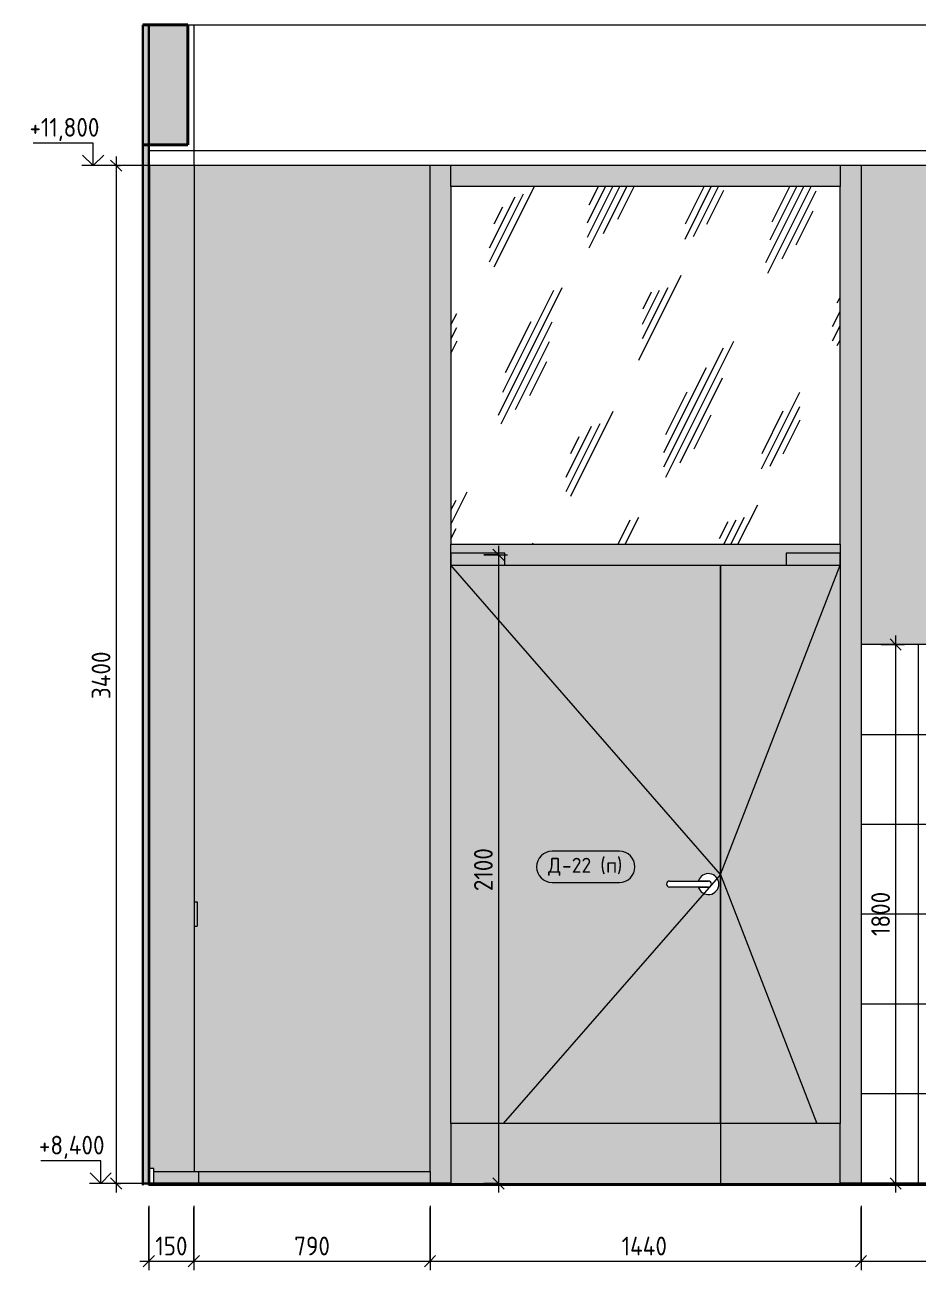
# Model space of a CAD drawing. Header units: millimetres. Extents: x 10406 to 76706, y -2377 to 12445.
# Drawn here: x 26754 to 29736, y 8111 to 12270 of the extents above; entities that cross this region are included whole.
import ezdxf

# ---------------------------------------------------------------- set-up
doc = ezdxf.new("R2010")
doc.units = ezdxf.units.MM
for name, color, linetype, lineweight in [('A-ANNO-DIMS', 7, 'Continuous', 9), ('A-ANNO-DIMS-25', 7, 'Continuous', 9), ('A-CLNG', 7, 'Continuous', 9), ('A-DETL', 7, 'Continuous', 9), ('A-DOOR', 7, 'Continuous', 9), ('A-DOOR-IDEN', 7, 'Continuous', 9), ('A-FLOR', 7, 'Continuous', 9), ('A-GENM', 7, 'Continuous', 9), ('A-GLAZ-CURT', 7, 'Continuous', 9), ('A-GLAZ-CWMG', 7, 'Continuous', 9), ('A-WALL-PATT', 7, 'Continuous', 9), ('G-ANNO-DIMS', 7, 'Continuous', 9), ('G-ANNO-DIMS-1', 7, 'Continuous', 20), ('I-WALL', 7, 'Continuous', 9), ('S-COLS', 7, 'Continuous', 9), ('Электрические приборы', 7, 'Continuous', 9)]:
    doc.layers.add(name, color=color, linetype=linetype, lineweight=lineweight)
for name, color, linetype, lineweight, true_color in [('A-DETL-GENF-1', 7, 'Continuous', 9, 0xffffff), ('A-FLOR-1', 7, 'Continuous', 9, 0x787878), ('A-FLOR-FNSH-1', 7, 'Continuous', 40, 0x3c3c3c), ('A-FLOR-FNSH-2', 7, 'Continuous', 30, 0x3c3c3c), ('A-WALL-4', 7, 'Continuous', 30, 0x3c3c3c), ('A-WALL-FNSH-3', 7, 'Continuous', 30, 0x3c3c3c), ('I-WALL-1', 7, 'Continuous', 9, 0x787878)]:
    doc.layers.add(name, color=color, linetype=linetype, lineweight=lineweight, true_color=true_color)
doc.styles.add('GOST Common_1', font='GOST_Common.ttf', dxfattribs={"height": 50})
doc.styles.add('ISOCPEUR_2', font='isocpeur.ttf', dxfattribs={"width": 0.9, "height": 62.5})
doc.dimstyles.new('ISO-2_5_0_9К_БОЛЬШОЙ_1', dxfattribs={"dimscale": 304.8, "dimtxt": 62.248823, "dimasz": 0.123031, "dimexe": 0.098425, "dimexo": 0.246063, "dimgap": 0, "dimtad": 1, "dimdec": 0, "dimrnd": 10, "dimzin": 0, "dimdsep": 46, "dimtxsty": 'ISOCPEUR_2', "dimblk1": 'OBLIQUE', "dimblk2": 'OBLIQUE', "dimsah": 1, "dimcen": 0.09, "dimdle": 0.098425, "dimazin": 0, "dimtfac": 1, "dimtdec": 4, "dimtix": 1, "dimtmove": 0, "dimatfit": 3, "dimfxl": 1, "dimtvp": 1, "dimtolj": 1, "dimtzin": 0, "dimarcsym": 2})
pattern_1 = [(0, (37082.631, 0), (30.48, 7.62), [2.515, -20.345, 2.515, -20.345, -121.92]), (0, (37082.631, 0), (30.48, 7.62), [-45.72, 2.515, -43.205, 2.515, -20.345, -53.34]), (0, (37082.631, 0), (30.48, 7.62), [-114.3, 2.515, -12.725, 2.515, -35.585]), (120, (37094.061, 3.81), (-21.8391136, 22.5864543), [2.515, -20.345, 2.515, -20.345, -121.92]), (120, (37094.061, 3.81), (-21.8391136, 22.5864543), [-45.72, 2.515, -43.205, 2.515, -20.345, -53.34]), (120, (37094.061, 3.81), (-21.8391136, 22.5864543), [-114.3, 2.515, -12.725, 2.515, -35.585]), (240, (37097.871, 19.05), (-8.6408864, -30.2064543), [2.515, -20.345, 2.515, -20.345, -121.92]), (240, (37097.871, 19.05), (-8.6408864, -30.2064543), [-45.72, 2.515, -43.205, 2.515, -20.345, -53.34]), (240, (37097.871, 19.05), (-8.6408864, -30.2064543), [-114.3, 2.515, -12.725, 2.515, -35.585])]

# ---------------------------------------------------------------- blocks, each defined once
blk = doc.blocks.new('BSC_Колонна _Прямоугольная - 600х600-20441433-Развертка 3_02-1')
at = {"layer": 'S-COLS'}
blk.add_hatch(color=256, dxfattribs=at).paths.add_polyline_path([(12630.8, 8394.6), (12631, 8394.6), (12630.8, 8395), (12630, 8395), (12630, 8394.6)])
blk = doc.blocks.new('Плинтус - Плинтус темный _ст_школа_-32862318-Развертка 3_02-1')
at = {"layer": 'A-GENM'}
h = blk.add_hatch(color=256, dxfattribs=at)
h.paths.add_polyline_path([(12646, 8394.6), (12796.5, 8394.6), (12796.3, 8395), (12646, 8395)])
h.paths.add_polyline_path([(12760, 8400), (12796.5, 8400), (12796.3, 8440), (12646, 8440), (12646, 8400)])
for p, q in [((12646, 8440), (12796.5, 8440)), ((12796.5, 8400), (12796.5, 8440)), ((12631, 8394.6), (12631, 8395)), ((12646, 8395), (12646, 8394.6)), ((12796.5, 8394.6), (12796.5, 8395))]:
    blk.add_line(p, q, dxfattribs=at)
blk = doc.blocks.new('Плинтус - Плинтус темный _ст_школа_-32859021-Развертка 3_02-1')
at = {"layer": 'A-GENM'}
blk.add_line((12806, 8395), (12806, 8394.6), dxfattribs=at)
blk = doc.blocks.new('Плинтус - Плинтус темный _ст_школа_-32861806-Развертка 3_02-1')
at = {"layer": 'A-GENM'}
for p, q in [((12646, 8450), (12631, 8450)), ((12631, 8450), (12631, 8400)), ((12646, 8400), (12646, 8450)), ((12631, 8400), (12646, 8400))]:
    blk.add_line(p, q, dxfattribs=at)
blk = doc.blocks.new('Плинтус - Плинтус темный _ст_школа_-32862319-Развертка 3_02-1')
at = {"layer": 'A-GENM'}
h = blk.add_hatch(color=256, dxfattribs=at)
h.paths.add_polyline_path([(13373.5, 8394.6), (13569.3, 8394.6), (13569.3, 8395), (12806, 8395), (12806, 8394.6)])
h.paths.add_polyline_path([(12806, 8400), (13569.3, 8400), (13569.3, 8440), (12796.5, 8440), (12796.5, 8400)])
for p, q in [((12796.5, 8440), (13569.3, 8440)), ((13569.3, 8440), (13569.3, 8400)), ((13569.3, 8395), (13569.3, 8394.6))]:
    blk.add_line(p, q, dxfattribs=at)
blk = doc.blocks.new('Switch1 - Svitch х2-27451159-Развертка 3_02-1')
at = {"layer": 'Электрические приборы'}
blk.add_hatch(color=256, dxfattribs=at).paths.add_polyline_path([(12790.8, 9259), (12790.8, 9341), (12781, 9341), (12781, 9259)])
for p, q in [((12781, 9341), (12790.8, 9341)), ((12790.8, 9341), (12790.8, 9259)), ((12781, 9259), (12790.8, 9259))]:
    blk.add_line(p, q, dxfattribs=at)
blk = doc.blocks.new('Прямоугольный импост - 50 x 70 мм-31927764-Развертка 3_02-1')
at = {"layer": 'A-GLAZ-CWMG'}
blk.add_hatch(color=256, dxfattribs=at).paths.add_polyline_path([(14939.3, 8400), (15009.3, 8400), (15009.3, 10500), (14939.3, 10500), (14939.3, 8450)])
blk.add_line((14939.3, 10500), (14939.3, 8600), dxfattribs=at)
blk = doc.blocks.new('Дверь_Витражная_остекление_ - ДВН_ДАО_Главный вход_1200 в свету Д-22 _п_-31928779-Развертка 3_02-1')
at = {"layer": 'A-DOOR'}
h = blk.add_hatch(color=256, dxfattribs=at)
h.paths.add_polyline_path([(14519.3, 8600), (14539.3, 8600), (14539.3, 10465), (13639.3, 10465), (13639.3, 8600), (14137.4, 8600)])
h.paths.add_polyline_path([(14499.8, 9365), (14490.8, 9366), (14482.4, 9369.3), (14475.1, 9374.7), (14469.4, 9381.7), (14465.7, 9390), (14368.3, 9390.1), (14366.2, 9390.5), (14364.1, 9391.5), (14361.6, 9393.7), (14360.4, 9395.5), (14359.6, 9397.4), (14359.4, 9400.7), (14359.6, 9402.6), (14361, 9405.4), (14362.4, 9407.2), (14364.8, 9408.9), (14366.7, 9409.7), (14371, 9410), (14465.7, 9410), (14469.4, 9418.3), (14475.1, 9425.3), (14482.4, 9430.7), (14490.8, 9434), (14499.8, 9435), (14508.8, 9433.7), (14517.1, 9430.1), (14524.2, 9424.6), (14529.7, 9417.3), (14533.1, 9409), (14534.3, 9400), (14533.1, 9391), (14529.7, 9382.7), (14524.2, 9375.4), (14517.1, 9369.9), (14508.8, 9366.3), (14501.9, 9365.3)])
blk.add_hatch(color=256, dxfattribs=at).paths.add_polyline_path([(14901.2, 8600), (14939.3, 8600), (14939.3, 10465), (14539.3, 10465), (14539.3, 8600)])
for p, q in [((13639.3, 10505), (13639.3, 10465)), ((13819.3, 10505), (13639.3, 10505)), ((13819.3, 10465), (13819.3, 10505)), ((14759.3, 10505), (14759.3, 10465)), ((14939.3, 10505), (14759.3, 10505)), ((14939.3, 10465), (14939.3, 10505)), ((13639.3, 10465), (13819.3, 10465)), ((14539.3, 8600), (14539.3, 10465)), ((14539.3, 10465), (14539.3, 8600)), ((14759.3, 10465), (14939.3, 10465)), ((14369.3, 9410), (14499.3, 9410)), ((14499.3, 9410), (14465.7, 9410)), ((14499.3, 9390), (14369.3, 9390)), ((14465.7, 9390), (14499.3, 9390))]:
    blk.add_line(p, q, dxfattribs=at)
for centre, radius, start, end in [((14369.3, 9400), 10, 90, 270), ((14499.3, 9400), 35, 0, 163.3985), ((14499.3, 9400), 10, 270, 90), ((14499.3, 9400), 10, 270, 90), ((14499.3, 9400), 35, 196.6015, 0)]:
    blk.add_arc(centre, radius, start, end, dxfattribs=at)
blk = doc.blocks.new('Прямоугольный импост - 50 x 70 мм-31928777-Развертка 3_02-1')
at = {"layer": 'A-GLAZ-CWMG'}
blk.add_hatch(color=256, dxfattribs=at).paths.add_polyline_path([(14939.3, 11730), (14939.3, 11800), (13639.3, 11800), (13639.3, 11730), (14845.5, 11730)])
for p, q in [((13639.3, 11730), (13639.3, 11800)), ((14939.3, 11800), (14939.3, 11730))]:
    blk.add_line(p, q, dxfattribs=at)
blk = doc.blocks.new('Системная панель - Стекло - 40мм-32261946-Развертка 3_02-1')
at = {"layer": 'A-GLAZ-CURT'}
h = blk.add_hatch(dxfattribs=at)
h.set_pattern_fill('FP_11', color=256, style=0, pattern_type=2)
h.set_pattern_definition([(63.435, (22607.3, 31.75), (-255.583, 766.747), [317.5, -190.5, 317.5, -190.5, -403.903]), (63.435, (22607.3, 31.75), (-255.583, 766.747), [-1016, 127, -276.903]), (63.435, (22591.4, 47.6), (-255.583, 766.747), [254, -317.5, 190.5, -190.5, -467.403]), (63.435, (22591.4, 47.6), (-255.583, 766.747), [-952.5, 222.25, -245.153]), (63.435, (22591.4, 95.25), (-255.583, 766.747), [190.5, -381, 127, -190.5, -530.903]), (63.435, (22591.4, 95.25), (-255.583, 766.747), [-889, 285.75, -245.153]), (63.435, (22639.03, 47.6), (-255.583, 766.747), [190.5, -381, 158.75, -6404.65]), (63.435, (22686.66, 95.25), (-255.583, 766.747), [95.25, -476.25, 63.5, -6499.9]), (63.435, (22607.3, 174.6), (-255.583, 766.747), [63.5, -476.25, 63.5, -254, -562.653]), (63.435, (22607.3, 174.6), (-255.583, 766.747), [-857.25, 158.75, -403.903]), (63.435, (22893.03, 127), (-255.583, 766.747), [317.5, -476.25, 381, -251.503]), (63.435, (22893.03, 79.4), (-255.583, 766.747), [444.5, -317.5, 476.25, -188.003]), (63.435, (22924.8, 95.25), (-255.583, 766.747), [508, -254, 381, -276.903]), (63.435, (22972.4, 142.9), (-255.583, 766.747), [317.5, -444.5, 254, -403.903]), (63.435, (22924.8, 238.1), (-255.583, 766.747), [158.75, -635, 190.5, -435.653]), (63.435, (23020.03, 190.5), (-255.583, 766.747), [127, -635, 127, -530.903])])
h.paths.add_polyline_path([(14539.3, 10535), (14939.3, 10535), (14939.3, 11730), (13639.3, 11730), (13639.3, 10535), (14137.4, 10535)])
for p, q in [((14939.3, 11730), (13639.3, 11730)), ((13639.3, 11730), (13639.3, 10535)), ((14939.3, 10535), (14939.3, 11730)), ((13639.3, 10535), (14939.3, 10535))]:
    blk.add_line(p, q, dxfattribs=at)
blk = doc.blocks.new('Прямоугольный импост - 50 x 70 мм-31701779-Развертка 3_02-1')
at = {"layer": 'A-GLAZ-CWMG'}
blk.add_hatch(color=256, dxfattribs=at).paths.add_polyline_path([(13569.3, 8400), (13639.3, 8400), (13639.3, 10500), (13569.3, 10500), (13569.3, 8440)])
blk.add_line((13639.3, 8600), (13639.3, 10500), dxfattribs=at)
blk = doc.blocks.new('Прямоугольный импост - 50 x 70 мм-31928778-Развертка 3_02-1')
at = {"layer": 'A-GLAZ-CWMG'}
blk.add_hatch(color=256, dxfattribs=at).paths.add_polyline_path([(14939.3, 10465), (14939.3, 10535), (13639.3, 10535), (13639.3, 10465), (14539.3, 10465)])
for p, q in [((13639.3, 10465), (13639.3, 10535)), ((14939.3, 10535), (14939.3, 10465)), ((13639.3, 10465), (14939.3, 10465))]:
    blk.add_line(p, q, dxfattribs=at)
blk = doc.blocks.new('Прямоугольный импост - 50 x 70 мм-32261947-Развертка 3_02-1')
at = {"layer": 'A-GLAZ-CWMG'}
blk.add_hatch(color=256, dxfattribs=at).paths.add_polyline_path([(14939.3, 10500), (15009.3, 10500), (15009.3, 11800), (14939.3, 11800), (14939.3, 10600)])
for p, q in [((14939.3, 11800), (14939.3, 11730)), ((14939.3, 10535), (14939.3, 10500))]:
    blk.add_line(p, q, dxfattribs=at)
blk = doc.blocks.new('Прямоугольный импост - 50 x 70 мм-32257330-Развертка 3_02-1')
at = {"layer": 'A-GLAZ-CWMG'}
blk.add_hatch(color=256, dxfattribs=at).paths.add_polyline_path([(13569.3, 10500), (13639.3, 10500), (13639.3, 11800), (13569.3, 11800), (13569.3, 10535)])
for p, q in [((13639.3, 11730), (13639.3, 11800)), ((13639.3, 10500), (13639.3, 10535))]:
    blk.add_line(p, q, dxfattribs=at)
blk = doc.blocks.new('Высотные отметки - Стрелка_Верх-17668718-Развертка 3_02-1')
at = {"layer": 'G-ANNO-DIMS'}
for p, q in [((12443.5, 11875), (12243.5, 11875)), ((12443.5, 11800), (12443.5, 11875)), ((12481.4, 11800), (12406.4, 11800))]:
    blk.add_line(p, q, dxfattribs=at)
at = {"layer": 'G-ANNO-DIMS-1'}
for q in [(12408.2, 11835.4), (12478.9, 11835.4)]:
    blk.add_line((12443.5, 11800), q, dxfattribs=at)
blk = doc.blocks.new('DIMBLOCK16-Развертка 3_02-1')
at = {"layer": 'A-ANNO-DIMS-25'}
for p, q in [((27168.8, 8325), (27168.8, 8110.5)), ((27168.8, 8140.5), (27168.8, 8320.1)), ((27318.8, 8325), (27318.8, 8110.5)), ((27318.8, 8140.5), (27318.8, 8320.1)), ((27138.8, 8140.5), (27318.8, 8140.5))]:
    blk.add_line(p, q, dxfattribs=at)
at = {"layer": 'A-ANNO-DIMS-25', "lineweight": 20}
for p, q in [((27168.8, 8140.5), (27187.6, 8159.3)), ((27318.8, 8140.5), (27337.6, 8159.3)), ((27168.8, 8140.5), (27150.1, 8121.8)), ((27318.8, 8140.5), (27300.1, 8121.8))]:
    blk.add_line(p, q, dxfattribs=at)
at = {"layer": 'A-ANNO-DIMS-25', "color": 0, "insert": (27190, 8222.2), "char_height": 62.5, "width": 129.286, "attachment_point": 1, "line_spacing_factor": 1.149209, "style": 'ISOCPEUR_2'}
blk.add_mtext('150', dxfattribs=at)
blk = doc.blocks.new('_Oblique')
at = {"color": 0, "linetype": 'ByBlock', "lineweight": -2}
blk.add_line((-0.5, -0.5), (0.5, 0.5), dxfattribs=at)
blk = doc.blocks.new('DIMBLOCK17-Развертка 3_02-1')
at = {"layer": 'A-ANNO-DIMS-25'}
for p, q in [((27318.8, 8325), (27318.8, 8110.5)), ((27318.8, 8140.5), (27318.8, 8320.1)), ((28108.1, 8325), (28108.1, 8110.5)), ((28108.1, 8140.5), (28108.1, 8320.1)), ((27318.8, 8140.5), (28108.1, 8140.5))]:
    blk.add_line(p, q, dxfattribs=at)
at = {"layer": 'A-ANNO-DIMS-25', "lineweight": 20}
for p, q in [((27318.8, 8140.5), (27337.6, 8159.3)), ((28108.1, 8140.5), (28126.9, 8159.3)), ((27318.8, 8140.5), (27300.1, 8121.8)), ((28108.1, 8140.5), (28089.4, 8121.8))]:
    blk.add_line(p, q, dxfattribs=at)
at = {"layer": 'A-ANNO-DIMS-25', "color": 0, "insert": (27654.2, 8222.2), "char_height": 62.5, "width": 142.215, "attachment_point": 1, "line_spacing_factor": 1.149209, "style": 'ISOCPEUR_2'}
blk.add_mtext('790', dxfattribs=at)
blk = doc.blocks.new('DIMBLOCK18-Развертка 3_02-1')
at = {"layer": 'A-ANNO-DIMS-25'}
for p, q in [((28108.1, 8325), (28108.1, 8110.5)), ((28108.1, 8140.5), (28108.1, 8320.1)), ((29548.1, 8325), (29548.1, 8110.5)), ((29548.1, 8140.5), (29548.1, 8320.1)), ((28108.1, 8140.5), (29548.1, 8140.5))]:
    blk.add_line(p, q, dxfattribs=at)
at = {"layer": 'A-ANNO-DIMS-25', "lineweight": 20}
for p, q in [((28108.1, 8140.5), (28126.9, 8159.3)), ((29548.1, 8140.5), (29566.9, 8159.3)), ((28108.1, 8140.5), (28089.4, 8121.8)), ((29548.1, 8140.5), (29529.4, 8121.8))]:
    blk.add_line(p, q, dxfattribs=at)
at = {"layer": 'A-ANNO-DIMS-25', "color": 0, "insert": (28748.5, 8222.2), "char_height": 62.5, "width": 191.056, "attachment_point": 1, "line_spacing_factor": 1.149209, "style": 'ISOCPEUR_2'}
blk.add_mtext('1440', dxfattribs=at)
blk = doc.blocks.new('DIMBLOCK19-Развертка 3_02-1')
at = {"layer": 'A-ANNO-DIMS-25'}
for p, q in [((30648.8, 10125), (30648.8, 8110.5)), ((30648.8, 8140.5), (30648.8, 10125)), ((29548.1, 8325), (29548.1, 8110.5)), ((29548.1, 8140.5), (29548.1, 8320.1)), ((29548.1, 8140.5), (30648.8, 8140.5))]:
    blk.add_line(p, q, dxfattribs=at)
at = {"layer": 'A-ANNO-DIMS-25', "lineweight": 20}
for p, q in [((29548.1, 8140.5), (29566.9, 8159.3)), ((30648.8, 8140.5), (30667.6, 8159.3)), ((29548.1, 8140.5), (29529.4, 8121.8)), ((30648.8, 8140.5), (30630.1, 8121.8))]:
    blk.add_line(p, q, dxfattribs=at)
at = {"layer": 'A-ANNO-DIMS-25', "color": 0, "insert": (30030.3, 8222.2), "char_height": 62.5, "width": 163.762, "attachment_point": 1, "line_spacing_factor": 1.149209, "style": 'ISOCPEUR_2'}
blk.add_mtext('1100', dxfattribs=at)
blk = doc.blocks.new('М_двери - Типоразмер_рамка-25223575-Развертка 3_02-1')
at = {"layer": 'A-DOOR-IDEN'}
for p, q in [((14202, 9509.5), (13977.2, 9509.5)), ((13977.2, 9405.5), (14202, 9405.5))]:
    blk.add_line(p, q, dxfattribs=at)
for centre, start, end in [((13977.2, 9457.5), 90, 270), ((14202, 9457.5), 270, 90)]:
    blk.add_arc(centre, 52, start, end, dxfattribs=at)
blk = doc.blocks.new('DIMBLOCK35-Развертка 3_02-1')
at = {"layer": 'A-ANNO-DIMS-25'}
for p, q in [((28336.6, 10530), (28336.6, 8370)), ((28288.2, 10500), (28366.6, 10500)), ((28336.6, 10500), (28288.2, 10500)), ((28288.2, 8400), (28366.6, 8400)), ((28336.6, 8400), (28288.2, 8400))]:
    blk.add_line(p, q, dxfattribs=at)
at = {"layer": 'A-ANNO-DIMS-25', "lineweight": 20}
for p, q in [((28336.6, 10500), (28317.9, 10518.8)), ((28336.6, 10500), (28355.4, 10481.2)), ((28336.6, 8400), (28317.9, 8418.7)), ((28336.6, 8400), (28355.4, 8381.2))]:
    blk.add_line(p, q, dxfattribs=at)
at = {"layer": 'A-ANNO-DIMS-25', "color": 0, "insert": (28255, 9376.4), "char_height": 62.5, "width": 176.691, "attachment_point": 1, "rotation": 90, "line_spacing_factor": 1.149209, "style": 'ISOCPEUR_2'}
blk.add_mtext('2100', dxfattribs=at)
blk = doc.blocks.new('DIMBLOCK39-Развертка 3_02-1')
at = {"layer": 'A-ANNO-DIMS-25'}
for p, q in [((29615.4, 10200), (29693.9, 10200)), ((29663.9, 10200), (29615.4, 10200)), ((29663.9, 10230), (29663.9, 8370)), ((29615.4, 8400), (29693.9, 8400)), ((29663.9, 8400), (29615.4, 8400))]:
    blk.add_line(p, q, dxfattribs=at)
at = {"layer": 'A-ANNO-DIMS-25', "lineweight": 20}
for p, q in [((29663.9, 10200), (29645.2, 10218.8)), ((29663.9, 10200), (29682.7, 10181.2)), ((29663.9, 8400), (29645.2, 8418.7)), ((29663.9, 8400), (29682.7, 8381.2))]:
    blk.add_line(p, q, dxfattribs=at)
at = {"layer": 'A-ANNO-DIMS-25', "color": 0, "insert": (29582.3, 9226.4), "char_height": 62.5, "width": 176.691, "attachment_point": 1, "rotation": 90, "line_spacing_factor": 1.149209, "style": 'ISOCPEUR_2'}
blk.add_mtext('1800', dxfattribs=at)
blk = doc.blocks.new('DIMBLOCK43-Развертка 3_02-1')
at = {"layer": 'A-ANNO-DIMS-25', "lineweight": 20}
for p, q in [((27059.3, 11800), (27040.5, 11818.8)), ((27059.3, 11800), (27078, 11781.2)), ((27059.3, 8400), (27040.5, 8418.7)), ((27059.3, 8400), (27078, 8381.2))]:
    blk.add_line(p, q, dxfattribs=at)
at = {"layer": 'A-ANNO-DIMS-25'}
for p, q in [((27059.3, 11830), (27059.3, 8370)), ((27093.8, 11800), (27029.3, 11800)), ((27059.3, 11800), (27073.8, 11800)), ((27093.8, 8400), (27029.3, 8400)), ((27059.3, 8400), (27073.8, 8400))]:
    blk.add_line(p, q, dxfattribs=at)
at = {"layer": 'A-ANNO-DIMS-25', "color": 0, "insert": (26977.6, 10018), "char_height": 62.5, "width": 196.802, "attachment_point": 1, "rotation": 90, "line_spacing_factor": 1.149209, "style": 'ISOCPEUR_2'}
blk.add_mtext('3400', dxfattribs=at)

msp = doc.modelspace()

# ---------------------------------------------------------------- hatches: boundary and pattern name
at = {"layer": 'A-DETL-GENF-1'}
for points in [[(28178.1, 8400), (29078.1, 8400), (29078.1, 8600), (28178.1, 8600), (28178.1, 8405.8)], [(29078.1, 8400), (29478.1, 8400), (29478.1, 8600), (29078.1, 8600)]]:
    msp.add_hatch(color=256, dxfattribs=at).paths.add_polyline_path(points)
at = {"layer": 'A-FLOR-1'}
h = msp.add_hatch(dxfattribs=at)
h.set_pattern_fill('FP_9', color=256, style=0, pattern_type=2)
h.set_pattern_definition([(45, (37082.63, 0), (-14.25598, 14.25598), []), (45, (37096.887, 0), (-14.25598, 14.25598), [25.202, -5.04, 0.8382, -4.202])])
h.paths.add_polyline_path([(37048.8, 11870), (37048.8, 12270), (36448.8, 12270), (36448.8, 11870)])
h.paths.add_polyline_path([(27168.8, 11870), (27298.8, 11870), (27298.8, 12270), (27148.8, 12270), (27148.8, 11870)])
h.paths.add_polyline_path([(31798.8, 11870), (31798.8, 12270), (31198.8, 12270), (31198.8, 11870)])
at = {"layer": 'A-WALL-PATT'}
for points in [[(27318.8, 8440), (27318.8, 11800), (27169.8, 11800), (27169.8, 8450), (27184.8, 8450), (27184.8, 8440), (27298.8, 8440)], [(27319.8, 8440), (27319.8, 11800), (27318.8, 11800), (27318.8, 8440), (27319.8, 8440)]]:
    msp.add_hatch(color=256, dxfattribs=at).paths.add_polyline_path(points)
h = msp.add_hatch(color=256, dxfattribs=at)
h.paths.add_polyline_path([(27335.3, 8440), (28108.1, 8440), (28108.1, 11800), (27319.8, 11800), (27319.8, 9341), (27329.7, 9341), (27329.7, 9259), (27319.8, 9259), (27320.1, 8440), (27335.1, 8440)])
h.paths.add_polyline_path([(30640.8, 10200), (30647.8, 10200), (30647.8, 11800), (29548.1, 11800), (29548.1, 10200), (30203.9, 10200)])
h = msp.add_hatch(dxfattribs=at)
h.set_pattern_fill('FP_12', color=256, style=0, pattern_type=2)
h.set_pattern_definition([(90, (31240.35, 8400), (-300, 2e-14), []), (180, (31240.35, 8400), (-4e-14, -300), [])])
h.paths.add_polyline_path([(30302.5, 9193.7), (30302.7, 9193.9), (30302.8, 9194.9), (30303, 9195.1), (30303.2, 9195.3), (30303.2, 9195.7), (30303.9, 9195.2), (30304.3, 9195.4), (30303.9, 9196), (30304.5, 9196.1), (30303.3, 9198.9), (30303.4, 9207.1), (30303.2, 9207.1), (30303, 9206.2), (30302.8, 9206.3), (30302.7, 9210.5), (30302.4, 9201.2), (30302.3, 9194.6), (30302.5, 9193.7)])
h.paths.add_polyline_path([(29548.1, 8400), (29783.8, 8400), (29798.8, 8670), (29978.8, 8670), (29993.8, 8400), (30241.4, 8400), (30240, 8400.4), (30340.3, 8427.3), (30340.3, 8500), (30024, 8500), (30024, 9100), (30300.5, 9100), (30302.3, 9190.7), (30302.3, 9191.1), (30302.2, 9202.7), (30302.8, 9222), (30303.4, 9242.3), (30303.3, 9242.3), (30303.4, 9244.8), (30303.6, 9245), (30303.6, 9245.5), (30343.2, 9245.3), (30343.7, 9230.8), (30345, 9182.4), (30346.4, 9100), (30624, 9100), (30624, 8741.5), (30639.8, 8800.4), (30640.8, 8796.6), (30640.8, 10200), (29548.1, 10200), (29548.1, 8636.8)])
h.paths.add_polyline_path([(30640.8, 8450), (30640.8, 8665.4), (30639.8, 8665.4), (30639.8, 8450)])
h.paths.add_polyline_path([(30344.1, 9183.6), (30344.9, 9187.4), (30344.6, 9186.2), (30344.3, 9184.7)])
h.paths.add_polyline_path([(30344.3, 9192.4), (30344.7, 9193.7), (30344.1, 9209.2), (30343.6, 9208.4), (30343.3, 9204.8), (30343.3, 9204.5), (30343.2, 9197.7), (30342.7, 9196.6), (30343.4, 9196.9), (30343.2, 9196.4), (30343.5, 9196.1), (30343.6, 9195.8), (30343.8, 9195.7), (30344, 9195.2), (30344.2, 9194.9), (30344.4, 9194.9), (30344.3, 9192.6)])
h.paths.add_polyline_path([(30342.4, 9196.1), (30342.6, 9196.5), (30342.5, 9196.4), (30342.4, 9196.2)])
h.paths.add_polyline_path([(30302.7, 9212.5), (30303.2, 9213), (30302.7, 9213.9), (30302.7, 9213.2)])
h.paths.add_polyline_path([(30344.2, 9212.5), (30343.9, 9213.3), (30343.9, 9212.9), (30344.1, 9212.6)])
h.paths.add_polyline_path([(30343.8, 9213.9), (30344.1, 9214.2), (30343.9, 9214.2), (30343.8, 9214)])
h.paths.add_polyline_path([(30303.1, 9214.6), (30303, 9214.7), (30303, 9214.6)])
h.paths.add_polyline_path([(30303.2, 9214.8), (30303, 9215.2), (30302.7, 9215.2), (30302.7, 9214.9), (30303, 9214.9)])
h.paths.add_polyline_path([(30533.1, 9222.4), (30490, 9222.4), (30490, 9353.4), (30501.9, 9353.4), (30501.9, 9366.7), (30502.4, 9367.2), (30508.9, 9367.5), (30509.2, 9368.2), (30509.2, 9377.9), (30507.8, 9377.9), (30507.3, 9378.4), (30507.3, 9400.6), (30507.8, 9401.1), (30512.6, 9401.7), (30517.5, 9401.8), (30525.8, 9401.3), (30527.1, 9401.1), (30527.6, 9400.6), (30527.6, 9378.4), (30527.1, 9377.9), (30525.8, 9377.9), (30526.1, 9367.5), (30526.8, 9367.2), (30532.6, 9367.2), (30533.1, 9366.7), (30533.1, 9353.4), (30545, 9353.4), (30545, 9222.4)])
h.paths.add_polyline_path([(30303, 9239.7), (30303.1, 9243.7), (30303, 9240.5)])
at = {"layer": 'I-WALL'}
h = msp.add_hatch(color=256, dxfattribs=at)
h.paths.add_polyline_path([(30648.8, 8394.6), (30668.8, 8394.6), (30668.8, 8395), (30375.3, 8395), (30375.3, 8394.6), (30644.8, 8394.6)])
h.paths.add_polyline_path([(28113.4, 8394.6), (30261.8, 8394.6), (30260.1, 8395), (28108.1, 8395), (28108.1, 8394.6)])
at = {"layer": 'I-WALL-1'}
h = msp.add_hatch(dxfattribs=at)
h.set_pattern_fill('FP_10', color=256, style=0, pattern_type=2)
h.set_pattern_definition(pattern_1)
h.paths.add_polyline_path([(27148.8, 8400), (27168.8, 8400), (27168.8, 11870), (27148.8, 11870), (27148.8, 9125.4)])
h = msp.add_hatch(dxfattribs=at)
h.set_pattern_fill('FP_10', color=256, style=0, pattern_type=2)
h.set_pattern_definition(pattern_1)
h.paths.add_polyline_path([(27168.8, 8394.6), (27168.8, 8400), (27148.8, 8400), (27148.8, 8394.6)])

# ---------------------------------------------------------------- linework, layer by layer
at = {"layer": 'A-CLNG'}
msp.add_line((39348.6, 11800), (27169.8, 11800), dxfattribs=at)
at = {"layer": 'A-DETL'}
for p, q in [((27168.8, 11850), (39348.6, 11850)), ((29078.1, 9432.5), (28178.1, 10465)), ((29078.1, 9432.5), (29478.1, 10465)), ((29078.1, 9432.5), (28352.5, 8600)), ((29078.1, 9432.5), (29400.7, 8600)), ((29078.1, 8600), (28178.1, 8600)), ((28178.1, 8600), (28178.1, 8400)), ((29478.1, 8600), (29078.1, 8600)), ((29078.1, 8600), (29078.1, 8400)), ((29478.1, 8400), (29478.1, 8600)), ((28178.1, 8400), (29078.1, 8400)), ((29078.1, 8400), (29478.1, 8400))]:
    msp.add_line(p, q, dxfattribs=at)
at = {"layer": 'A-FLOR'}
msp.add_line((27298.8, 12270), (39370, 12270), dxfattribs=at)
at = {"layer": 'A-FLOR-FNSH-1'}
for p, q in [((27298.8, 12270), (27148.5, 12270)), ((27298.8, 11870), (27298.8, 12270)), ((27148.5, 11870), (27298.8, 11870))]:
    msp.add_line(p, q, dxfattribs=at)
at = {"layer": 'A-FLOR-FNSH-2'}
for p, q in [((28178.1, 8400), (27168.8, 8400)), ((27168.8, 8395), (30260.1, 8395)), ((30241.4, 8400), (29478.1, 8400))]:
    msp.add_line(p, q, dxfattribs=at)
at = {"layer": 'A-WALL-4'}
for p, q in [((27148.8, 12270), (27148.8, 8394.6)), ((27168.8, 8394.6), (27168.8, 12270)), ((27168.8, 8400), (27148.8, 8400))]:
    msp.add_line(p, q, dxfattribs=at)
at = {"layer": 'A-WALL-FNSH-3'}
for p, q in [((27169.8, 11800), (27168.8, 11800)), ((27169.8, 8400), (27169.8, 11800))]:
    msp.add_line(p, q, dxfattribs=at)
at = {"layer": 'G-ANNO-DIMS'}
for p, q in [((27026.9, 11800), (26982.4, 11800)), ((27441.4, 11800), (27026.9, 11800)), ((27205, 8400), (27007.6, 8400))]:
    msp.add_line(p, q, dxfattribs=at)
at = {"layer": 'I-WALL'}
for p, q in [((27148.8, 12270), (27148.8, 12270.1)), ((27318.8, 12270), (27318.8, 11800)), ((27319.8, 11800), (27319.8, 8440)), ((28108.1, 8440), (28108.1, 11800)), ((29548.1, 11800), (29548.1, 8400)), ((30647.8, 10200), (29548.1, 10200))]:
    msp.add_line(p, q, dxfattribs=at)

# ---------------------------------------------------------------- block references
at = {"layer": 'A-DOOR'}
msp.add_blockref('Дверь_Витражная_остекление_ - ДВН_ДАО_Главный вход_1200 в свету Д-22 _п_-31928779-Развертка 3_02-1', (14538.8, 0), dxfattribs=at)
at = {"layer": 'A-DOOR-IDEN'}
msp.add_blockref('М_двери - Типоразмер_рамка-25223575-Развертка 3_02-1', (14538.8, 0), dxfattribs=at)
at = {"layer": 'A-GENM'}
for name in ['Плинтус - Плинтус темный _ст_школа_-32861806-Развертка 3_02-1', 'Плинтус - Плинтус темный _ст_школа_-32862318-Развертка 3_02-1', 'Плинтус - Плинтус темный _ст_школа_-32862319-Развертка 3_02-1', 'Плинтус - Плинтус темный _ст_школа_-32859021-Развертка 3_02-1']:
    msp.add_blockref(name, (14538.8, 0), dxfattribs=at)
at = {"layer": 'A-GLAZ-CURT'}
msp.add_blockref('Системная панель - Стекло - 40мм-32261946-Развертка 3_02-1', (14538.8, 0), dxfattribs=at)
at = {"layer": 'A-GLAZ-CWMG'}
for name in ['Прямоугольный импост - 50 x 70 мм-32257330-Развертка 3_02-1', 'Прямоугольный импост - 50 x 70 мм-31928777-Развертка 3_02-1', 'Прямоугольный импост - 50 x 70 мм-32261947-Развертка 3_02-1', 'Прямоугольный импост - 50 x 70 мм-31928778-Развертка 3_02-1', 'Прямоугольный импост - 50 x 70 мм-31701779-Развертка 3_02-1', 'Прямоугольный импост - 50 x 70 мм-31927764-Развертка 3_02-1']:
    msp.add_blockref(name, (14538.8, 0), dxfattribs=at)
at = {"layer": 'G-ANNO-DIMS'}
for p in [(14538.8, 0), (14564.1, -3400)]:
    msp.add_blockref('Высотные отметки - Стрелка_Верх-17668718-Развертка 3_02-1', p, dxfattribs=at)
at = {"layer": 'S-COLS'}
msp.add_blockref('BSC_Колонна _Прямоугольная - 600х600-20441433-Развертка 3_02-1', (14538.8, 0), dxfattribs=at)
at = {"layer": 'Электрические приборы'}
msp.add_blockref('Switch1 - Svitch х2-27451159-Развертка 3_02-1', (14538.8, 0), dxfattribs=at)

# ---------------------------------------------------------------- texts
at = {"layer": 'A-DOOR-IDEN', "char_height": 50, "attachment_point": 1, "style": 'GOST Common_1'}
for s, insert, width in [('\\fGOST Common|b0|i0|c204|p34|;Д', (28502.8, 9487.8), 56.118), ('-22 (', (28549.1, 9487.8), 178.375), ('\\fGOST Common|b0|i0|c204|p34|;)', (28732.7, 9487.8), 24.051), ('\\fGOST Common|b0|i0|c204|p34|;п', (28696.3, 9487.8), 44.093)]:
    msp.add_mtext(s, dxfattribs=dict(at, insert=insert, width=width))

# ---------------------------------------------------------------- dimensions: what is measured, and where the dimension line sits
at = {"layer": 'A-ANNO-DIMS'}
for base, p1, p2, override, picture, middle in [((28336.6, 8400), (28363.2, 10500), (28363.2, 8400), {"dimpost": '<>', "dimfxl": 2100}, 'DIMBLOCK35-Развертка 3_02-1', (28305.4, 9450)), ((29663.9, 8400), (29690.4, 10200), (29690.4, 8400), {"dimpost": '<>', "dimfxl": 1800}, 'DIMBLOCK39-Развертка 3_02-1', (29632.7, 9300))]:
    dim = msp.add_linear_dim(base=base, p1=p1, p2=p2, angle=90, dimstyle='ISO-2_5_0_9К_БОЛЬШОЙ_1', override=override, dxfattribs=at)
    dim.commit()
    dim.dimension.update_dxf_attribs({"geometry": picture, "text_midpoint": middle})
for base, p1, p2, override, picture, middle in [((30648.8, 8140.5), (29548.1, 8400), (30648.8, 10200), {"dimpost": '<>', "dimfxl": 2109.874266}, 'DIMBLOCK19-Развертка 3_02-1', (30098.5, 8171.8)), ((27318.8, 8140.5), (27168.8, 8400), (27318.8, 8400), {"dimpost": '<>', "dimfxl": 150}, 'DIMBLOCK16-Развертка 3_02-1', (27243.8, 8171.8)), ((28108.1, 8140.5), (27318.8, 8400), (28108.1, 8400), {"dimpost": '<>', "dimfxl": 789.286856}, 'DIMBLOCK17-Развертка 3_02-1', (27713.5, 8171.8)), ((29548.1, 8140.5), (28108.1, 8400), (29548.1, 8400), {"dimpost": '<>', "dimfxl": 1440}, 'DIMBLOCK18-Развертка 3_02-1', (28828.1, 8171.8))]:
    dim = msp.add_linear_dim(base=base, p1=p1, p2=p2, dimstyle='ISO-2_5_0_9К_БОЛЬШОЙ_1', override=override, dxfattribs=at)
    dim.commit()
    dim.dimension.update_dxf_attribs({"geometry": picture, "text_midpoint": middle})

# ---------------------------------------------------------------- next in the draw order: texts
at = {"layer": 'G-ANNO-DIMS', "char_height": 62.5, "attachment_point": 1, "line_spacing_factor": 1.149209, "style": 'ISOCPEUR_2', "bg_fill": 3, "box_fill_scale": 1.25, "bg_fill_color": 256, "bg_fill_true_color": 13158600, "bg_fill_transparency": 0}
for s, insert, width in [('+11,800', (26770, 11959.2), 275.62), ('+8,400', (26801.2, 8559.2), 261.428)]:
    msp.add_mtext(s, dxfattribs=dict(at, insert=insert, width=width))

# ---------------------------------------------------------------- next in the draw order: dimensions: what is measured, and where the dimension line sits
at = {"layer": 'A-ANNO-DIMS'}
dim = msp.add_linear_dim(base=(27059.3, 8400), p1=(27168.8, 11800), p2=(27168.8, 8400), angle=90, dimstyle='ISO-2_5_0_9К_БОЛЬШОЙ_1', override={"dimpost": '<>', "dimfxl": 3400}, dxfattribs=at)
dim.commit()
dim.dimension.update_dxf_attribs({"geometry": 'DIMBLOCK43-Развертка 3_02-1', "text_midpoint": (27028, 10100)})

doc.saveas('drawing.dxf')
